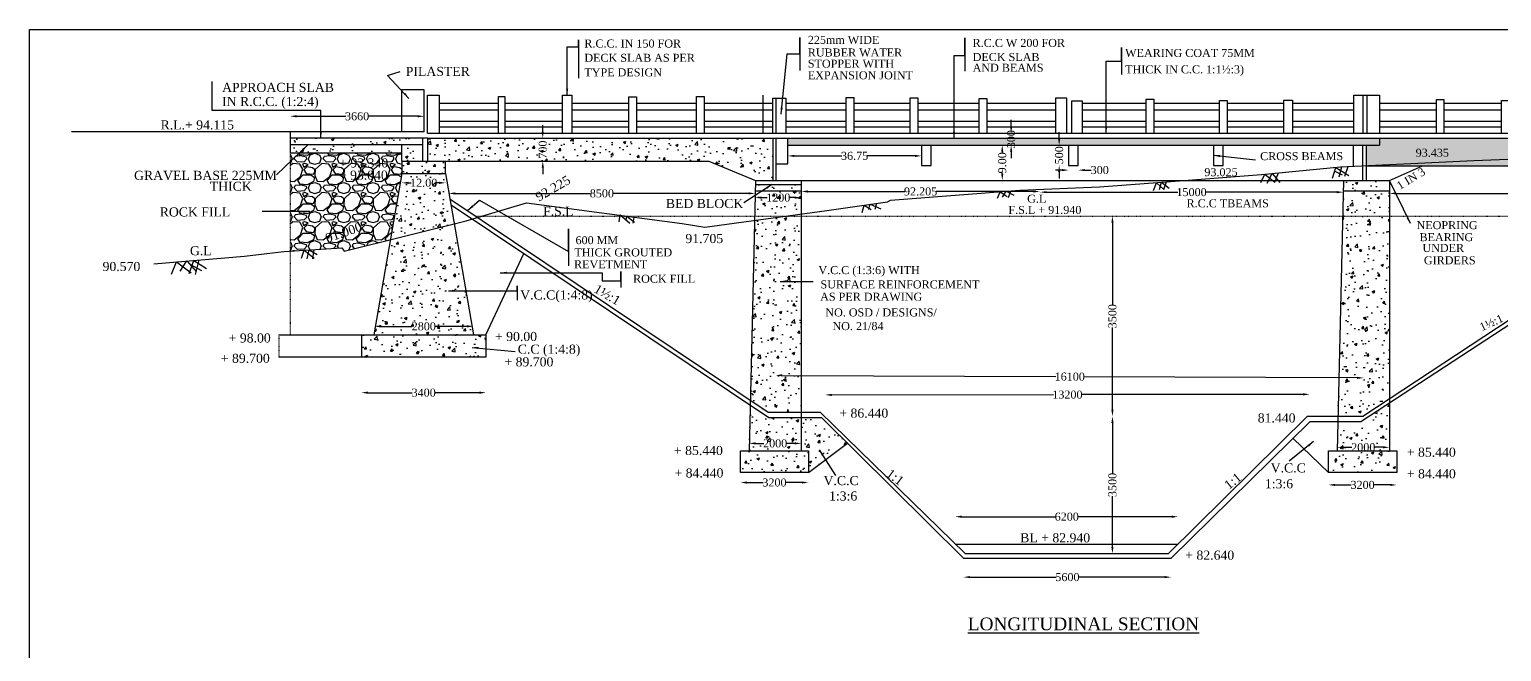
# Model space of a CAD drawing. Header units: millimetres. Extents: x -109570 to 149785, y -246061 to 46759.
# Drawn here: x 4960 to 45427, y 29664 to 46759 of the extents above; entities that cross this region are included whole.
import ezdxf

# ---------------------------------------------------------------- set-up
doc = ezdxf.new("R2010")
doc.units = ezdxf.units.MM
doc.header["$MEASUREMENT"] = 0
doc.header["$PDMODE"] = 33
doc.header["$PDSIZE"] = 500
doc.linetypes.add('ACAD_ISO03W100', pattern=[30, 12, -18])
for name, color, linetype in [('DIM', 5, 'Continuous'), ('DOT LINE', 3, 'ACAD_ISO03W100'), ('DWG. LINE', 1, 'Continuous'), ('HATCH', 2, 'Continuous'), ('TEXT', 7, 'Continuous'), ('TITLE', 7, 'Continuous')]:
    doc.layers.add(name, color=color, linetype=linetype)
doc.styles.get("Standard").update_dxf_attribs({"font": 'TIMES.TTF', "height": 220})
doc.dimstyles.get("Standard").update_dxf_attribs({"dimtxt": 220, "dimasz": 180, "dimexe": 0.18, "dimexo": 0.0625, "dimgap": 0.09, "dimtad": 0, "dimdec": 0, "dimzin": 0, "dimdsep": 46, "dimtxsty": 'Standard', "dimcen": 0.09, "dimse1": 1, "dimse2": 1, "dimclrd": 5, "dimclre": 5, "dimclrt": 4, "dimadec": 0, "dimazin": 0, "dimtfac": 1, "dimtdec": 0, "dimtofl": 0, "dimtmove": 0, "dimatfit": 3, "dimfxl": 1, "dimtolj": 1, "dimtzin": 0, "dimarcsym": 0})
pattern_1 = [(50, (0, 0), (717.26, -62.752), [75, -825]), (355, (0, 0), (-138.751, 752.192), [60, -660]), (100.4514, (59.8, -5.2), (578.5094, 689.4395), [63.74, -701.142]), (46.1842, (0, 200), (1067.241, -165.519), [112.5, -1237.5]), (96.6356, (88.9, 186.2), (934.663, 974.118), [95.61, -1051.713]), (351.1842, (0, 200), (934.662, 974.119), [90, -990]), (21, (100, 150), (596.907, -402.619), [75, -825]), (326, (100, 150), (243.315, 725.15), [60, -660]), (71.4514, (149.74, 116.45), (840.2226, 322.5305), [63.74, -701.142]), (37.5, (0, 0), (12.1599, 332.8939), [0, -652, 0, -670, 0, -662.5]), (7.5, (0, 0), (263.0695, 394.4117), [0, -382, 0, -637, 0, -252.5]), (327.5, (-223, 0), (533.8224, -22.5549), [0, -250, 0, -780, 0, -1035]), (317.5, (-323, 0), (583.1862, 100.105), [0, -325, 0, -518, 0, -735])]

# ---------------------------------------------------------------- blocks, each defined once
blk = doc.blocks.new('*D2')
at = {"layer": 'Defpoints', "color": 0}
for p in [(12124, 44304), (15810, 44373), (15810, 44373)]:
    blk.add_point(p, dxfattribs=at)
at = {"layer": 'DIM', "color": 5, "lineweight": -2}
for p, q in [((12304, 44373), (13654, 44373)), ((15630, 44373), (14279, 44373))]:
    blk.add_line(p, q, dxfattribs=at)
at = {"layer": 'DIM', "color": 5}
for points in [[(12304, 44403), (12304, 44343), (12124, 44373)], [(15630, 44403), (15630, 44343), (15810, 44373)]]:
    blk.add_solid(points, dxfattribs=at)
at = {"layer": 'DIM', "color": 4, "insert": (13967, 44373), "char_height": 220, "attachment_point": 5}
blk.add_mtext('\\A1;3660', dxfattribs=at)
blk = doc.blocks.new('*D3')
at = {"layer": 'Defpoints', "color": 0}
for p in [(14085, 37752), (17510, 37752), (17510, 36778)]:
    blk.add_point(p, dxfattribs=at)
at = {"layer": 'DIM', "color": 5, "lineweight": -2}
for p, q in [((14265, 36778), (15485, 36778)), ((17330, 36778), (16110, 36778))]:
    blk.add_line(p, q, dxfattribs=at)
at = {"layer": 'DIM', "color": 5}
for points in [[(14265, 36808), (14265, 36748), (14085, 36778)], [(17330, 36808), (17330, 36748), (17510, 36778)]]:
    blk.add_solid(points, dxfattribs=at)
at = {"layer": 'DIM', "color": 4, "insert": (15797, 36778), "char_height": 220, "attachment_point": 5}
blk.add_mtext('\\A1;3400', dxfattribs=at)
blk = doc.blocks.new('*D4')
at = {"layer": 'Defpoints', "color": 0}
for p in [(17171, 38601), (14430, 38363), (17171, 38363)]:
    blk.add_point(p, dxfattribs=at)
at = {"layer": 'DIM', "color": 5, "lineweight": -2}
for p, q in [((14610, 38601), (15485, 38601)), ((16991, 38601), (16116, 38601))]:
    blk.add_line(p, q, dxfattribs=at)
at = {"layer": 'DIM', "color": 5}
for points in [[(14610, 38631), (14610, 38571), (14430, 38601)], [(16991, 38631), (16991, 38571), (17171, 38601)]]:
    blk.add_solid(points, dxfattribs=at)
at = {"layer": 'DIM', "color": 4, "insert": (15800, 38601), "char_height": 220, "attachment_point": 5}
blk.add_mtext('\\A1;2800', dxfattribs=at)
blk = doc.blocks.new('*D5')
at = {"layer": 'Defpoints', "color": 0}
for p in [(15195, 42797), (16401, 42797), (16401, 42544)]:
    blk.add_point(p, dxfattribs=at)
at = {"layer": 'DIM', "color": 5, "lineweight": -2}
for p, q in [((15375, 42544), (15457, 42544)), ((16221, 42544), (16138, 42544))]:
    blk.add_line(p, q, dxfattribs=at)
at = {"layer": 'DIM', "color": 5}
for points in [[(15375, 42574), (15375, 42514), (15195, 42544)], [(16221, 42574), (16221, 42514), (16401, 42544)]]:
    blk.add_solid(points, dxfattribs=at)
at = {"layer": 'DIM', "color": 4, "insert": (15798, 42544), "char_height": 220, "attachment_point": 5}
blk.add_mtext('\\A1;12.00', dxfattribs=at)
blk = doc.blocks.new('*D6')
at = {"layer": 'Defpoints', "color": 0}
for p in [(24909, 42322), (26178, 42322), (26178, 42137)]:
    blk.add_point(p, dxfattribs=at)
at = {"layer": 'DIM', "color": 5, "lineweight": -2}
for p, q in [((25089, 42137), (25243, 42137)), ((25998, 42137), (25844, 42137))]:
    blk.add_line(p, q, dxfattribs=at)
at = {"layer": 'DIM', "color": 5}
for points in [[(25089, 42167), (25089, 42107), (24909, 42137)], [(25998, 42167), (25998, 42107), (26178, 42137)]]:
    blk.add_solid(points, dxfattribs=at)
at = {"layer": 'DIM', "color": 4, "insert": (25544, 42137), "char_height": 220, "attachment_point": 5}
blk.add_mtext('\\A1;1200', dxfattribs=at)
blk = doc.blocks.new('*D7')
at = {"layer": 'Defpoints', "color": 0}
for p in [(16484, 42320), (24909, 42322), (24909, 42253)]:
    blk.add_point(p, dxfattribs=at)
at = {"layer": 'DIM', "color": 5, "lineweight": -2}
for p, q in [((16664, 42253), (20387, 42253)), ((24729, 42253), (21005, 42253))]:
    blk.add_line(p, q, dxfattribs=at)
at = {"layer": 'DIM', "color": 5}
for points in [[(16664, 42283), (16664, 42223), (16484, 42253)], [(24729, 42283), (24729, 42223), (24909, 42253)]]:
    blk.add_solid(points, dxfattribs=at)
at = {"layer": 'DIM', "color": 4, "insert": (20696, 42253), "char_height": 220, "attachment_point": 5}
blk.add_mtext('\\A1;8500', dxfattribs=at)
blk = doc.blocks.new('*D8')
at = {"layer": 'Defpoints', "color": 0}
for p in [(19078, 43772), (19055, 43143), (19071, 43143)]:
    blk.add_point(p, dxfattribs=at)
at = {"layer": 'DIM', "color": 5, "lineweight": -2}
for p, q in [((19071, 43952), (19071, 44132)), ((19071, 42963), (19071, 42783))]:
    blk.add_line(p, q, dxfattribs=at)
at = {"layer": 'DIM', "color": 5}
for points in [[(19041, 43952), (19101, 43952), (19071, 43772)], [(19041, 42963), (19101, 42963), (19071, 43143)]]:
    blk.add_solid(points, dxfattribs=at)
at = {"layer": 'DIM', "color": 4, "insert": (19071, 43457), "char_height": 220, "attachment_point": 5, "rotation": 90}
blk.add_mtext('\\A1;700', dxfattribs=at)
blk = doc.blocks.new('*D9')
at = {"layer": 'Defpoints', "color": 0}
for p in [(26178, 35385), (24740, 35181), (26178, 35181)]:
    blk.add_point(p, dxfattribs=at)
at = {"layer": 'DIM', "color": 5, "lineweight": -2}
for p, q in [((24920, 35385), (25144, 35385)), ((25998, 35385), (25775, 35385))]:
    blk.add_line(p, q, dxfattribs=at)
at = {"layer": 'DIM', "color": 5}
for points in [[(24920, 35415), (24920, 35355), (24740, 35385)], [(25998, 35415), (25998, 35355), (26178, 35385)]]:
    blk.add_solid(points, dxfattribs=at)
at = {"layer": 'DIM', "color": 4, "insert": (25459, 35385), "char_height": 220, "attachment_point": 5}
blk.add_mtext('\\A1;2000', dxfattribs=at)
blk = doc.blocks.new('*D10')
at = {"layer": 'Defpoints', "color": 0}
for p in [(24502, 34586), (26378, 34586), (26378, 34309)]:
    blk.add_point(p, dxfattribs=at)
at = {"layer": 'DIM', "color": 5, "lineweight": -2}
for p, q in [((24682, 34309), (25128, 34309)), ((26198, 34309), (25753, 34309))]:
    blk.add_line(p, q, dxfattribs=at)
at = {"layer": 'DIM', "color": 5}
for points in [[(24682, 34339), (24682, 34279), (24502, 34309)], [(26198, 34339), (26198, 34279), (26378, 34309)]]:
    blk.add_solid(points, dxfattribs=at)
at = {"layer": 'DIM', "color": 4, "insert": (25440, 34309), "char_height": 220, "attachment_point": 5}
blk.add_mtext('\\A1;3200', dxfattribs=at)
blk = doc.blocks.new('*D11')
at = {"layer": 'Defpoints', "color": 0}
for p in [(30639, 32233), (36347, 32233), (36347, 31709)]:
    blk.add_point(p, dxfattribs=at)
at = {"layer": 'DIM', "color": 5, "lineweight": -2}
for p, q in [((30819, 31709), (33181, 31709)), ((36167, 31709), (33804, 31709))]:
    blk.add_line(p, q, dxfattribs=at)
at = {"layer": 'DIM', "color": 5}
for points in [[(30819, 31739), (30819, 31679), (30639, 31709)], [(36167, 31739), (36167, 31679), (36347, 31709)]]:
    blk.add_solid(points, dxfattribs=at)
at = {"layer": 'DIM', "color": 4, "insert": (33493, 31709), "char_height": 220, "attachment_point": 5}
blk.add_mtext('\\A1;5600', dxfattribs=at)
blk = doc.blocks.new('*D12')
at = {"layer": 'Defpoints', "color": 0}
for p in [(36541, 33370), (30409, 32619), (36541, 32619)]:
    blk.add_point(p, dxfattribs=at)
at = {"layer": 'DIM', "color": 5, "lineweight": -2}
for p, q in [((30589, 33370), (33163, 33370)), ((36361, 33370), (33787, 33370))]:
    blk.add_line(p, q, dxfattribs=at)
at = {"layer": 'DIM', "color": 5}
for points in [[(30589, 33400), (30589, 33340), (30409, 33370)], [(36361, 33400), (36361, 33340), (36541, 33370)]]:
    blk.add_solid(points, dxfattribs=at)
at = {"layer": 'DIM', "color": 4, "insert": (33475, 33370), "char_height": 220, "attachment_point": 5}
blk.add_mtext('\\A1;6200', dxfattribs=at)
blk = doc.blocks.new('*D13')
at = {"layer": 'Defpoints', "color": 0}
for p in [(34730, 36128), (34754, 36128), (34754, 32356)]:
    blk.add_point(p, dxfattribs=at)
at = {"layer": 'DIM', "color": 5, "lineweight": -2}
for p, q in [((34730, 35948), (34730, 34555)), ((34730, 32536), (34730, 33930))]:
    blk.add_line(p, q, dxfattribs=at)
at = {"layer": 'DIM', "color": 5}
for points in [[(34700, 35948), (34760, 35948), (34730, 36128)], [(34700, 32536), (34760, 32536), (34730, 32356)]]:
    blk.add_solid(points, dxfattribs=at)
at = {"layer": 'DIM', "color": 4, "insert": (34730, 34242), "char_height": 220, "attachment_point": 5, "rotation": 90}
blk.add_mtext('\\A1;3500', dxfattribs=at)
blk = doc.blocks.new('*D14')
at = {"layer": 'Defpoints', "color": 0}
for p in [(25804, 43335), (29482, 43301), (29482, 43284)]:
    blk.add_point(p, dxfattribs=at)
at = {"layer": 'DIM', "color": 5, "lineweight": -2}
for p, q in [((25984, 43284), (27294, 43284)), ((29302, 43284), (27991, 43284))]:
    blk.add_line(p, q, dxfattribs=at)
at = {"layer": 'DIM', "color": 5}
for points in [[(25984, 43314), (25984, 43254), (25804, 43284)], [(29302, 43314), (29302, 43254), (29482, 43284)]]:
    blk.add_solid(points, dxfattribs=at)
at = {"layer": 'DIM', "color": 4, "insert": (27643, 43284), "char_height": 220, "attachment_point": 5}
blk.add_mtext('\\A1;36.75', dxfattribs=at)
blk = doc.blocks.new('*D15')
at = {"layer": 'Defpoints', "color": 0}
for p in [(31914, 43912), (31930, 43578), (31946, 43578)]:
    blk.add_point(p, dxfattribs=at)
at = {"layer": 'DIM', "color": 5, "lineweight": -2}
for p, q in [((31946, 44092), (31946, 44272)), ((31946, 43398), (31946, 43218))]:
    blk.add_line(p, q, dxfattribs=at)
at = {"layer": 'DIM', "color": 5}
for points in [[(31916, 44092), (31976, 44092), (31946, 43912)], [(31916, 43398), (31976, 43398), (31946, 43578)]]:
    blk.add_solid(points, dxfattribs=at)
at = {"layer": 'DIM', "color": 4, "insert": (31946, 43745), "char_height": 220, "attachment_point": 5, "rotation": 90}
blk.add_mtext('\\A1;300', dxfattribs=at)
blk = doc.blocks.new('*D16')
at = {"layer": 'Defpoints', "color": 0}
for p in [(31702, 43578), (31702, 42612), (31702, 42612)]:
    blk.add_point(p, dxfattribs=at)
at = {"layer": 'DIM', "color": 5, "lineweight": -2}
for p, q in [((31702, 43398), (31702, 43367)), ((31702, 42792), (31702, 42823))]:
    blk.add_line(p, q, dxfattribs=at)
at = {"layer": 'DIM', "color": 5}
for points in [[(31672, 43398), (31732, 43398), (31702, 43578)], [(31672, 42792), (31732, 42792), (31702, 42612)]]:
    blk.add_solid(points, dxfattribs=at)
at = {"layer": 'DIM', "color": 4, "insert": (31702, 43095), "char_height": 220, "attachment_point": 5, "rotation": 90}
blk.add_mtext('\\A1;9.00', dxfattribs=at)
blk = doc.blocks.new('*D17')
at = {"layer": 'Defpoints', "color": 0}
for p in [(33525, 43578), (33266, 43024), (33525, 43024)]:
    blk.add_point(p, dxfattribs=at)
at = {"layer": 'DIM', "color": 5, "lineweight": -2}
for p, q in [((33266, 43758), (33266, 43938)), ((33266, 42844), (33266, 42664))]:
    blk.add_line(p, q, dxfattribs=at)
at = {"layer": 'DIM', "color": 5}
for points in [[(33236, 43758), (33296, 43758), (33266, 43578)], [(33236, 42844), (33296, 42844), (33266, 43024)]]:
    blk.add_solid(points, dxfattribs=at)
at = {"layer": 'DIM', "color": 4, "insert": (33266, 43301), "char_height": 220, "attachment_point": 5, "rotation": 90}
blk.add_mtext('\\A1;500', dxfattribs=at)
blk = doc.blocks.new('*D18')
at = {"layer": 'Defpoints', "color": 0}
for p in [(33525, 43024), (33790, 43024), (33790, 42894)]:
    blk.add_point(p, dxfattribs=at)
at = {"layer": 'DIM', "color": 5, "lineweight": -2}
for p, q in [((33345, 42894), (33165, 42894)), ((33970, 42894), (34150, 42894))]:
    blk.add_line(p, q, dxfattribs=at)
at = {"layer": 'DIM', "color": 5}
for points in [[(33345, 42924), (33345, 42864), (33525, 42894)], [(33970, 42924), (33970, 42864), (33790, 42894)]]:
    blk.add_solid(points, dxfattribs=at)
at = {"layer": 'DIM', "color": 4, "insert": (34381, 42894), "char_height": 220, "attachment_point": 5}
blk.add_mtext('\\A1;300', dxfattribs=at)
blk = doc.blocks.new('*D19')
at = {"layer": 'Defpoints', "color": 0}
for p in [(26178, 42322), (32736, 42322), (32736, 42306)]:
    blk.add_point(p, dxfattribs=at)
at = {"layer": 'DIM', "color": 5, "lineweight": -2}
for p, q in [((26358, 42306), (29028, 42306)), ((32556, 42306), (29887, 42306))]:
    blk.add_line(p, q, dxfattribs=at)
at = {"layer": 'DIM', "color": 5}
for points in [[(26358, 42336), (26358, 42276), (26178, 42306)], [(32556, 42336), (32556, 42276), (32736, 42306)]]:
    blk.add_solid(points, dxfattribs=at)
at = {"layer": 'DIM', "color": 4, "insert": (29457, 42306), "char_height": 220, "attachment_point": 5}
blk.add_mtext('\\A1;92.205', dxfattribs=at)
blk = doc.blocks.new('*D20')
at = {"layer": 'Defpoints', "color": 0}
for p in [(32736, 42306), (41075, 42322), (41075, 42288)]:
    blk.add_point(p, dxfattribs=at)
at = {"layer": 'DIM', "color": 5, "lineweight": -2}
for p, q in [((32916, 42288), (36525, 42288)), ((40895, 42288), (37287, 42288))]:
    blk.add_line(p, q, dxfattribs=at)
at = {"layer": 'DIM', "color": 5}
for points in [[(32916, 42318), (32916, 42258), (32736, 42288)], [(40895, 42318), (40895, 42258), (41075, 42288)]]:
    blk.add_solid(points, dxfattribs=at)
at = {"layer": 'DIM', "color": 4, "insert": (36906, 42288), "char_height": 220, "attachment_point": 5}
blk.add_mtext('\\A1;15000', dxfattribs=at)
blk = doc.blocks.new('*D21')
at = {"layer": 'Defpoints', "color": 0}
for p in [(42345, 42254), (50619, 42337), (50619, 42254)]:
    blk.add_point(p, dxfattribs=at)
at = {"layer": 'DIM', "color": 5, "lineweight": -2}
for p, q in [((42525, 42254), (46173, 42254)), ((50439, 42254), (46792, 42254))]:
    blk.add_line(p, q, dxfattribs=at)
at = {"layer": 'DIM', "color": 5}
for points in [[(42525, 42284), (42525, 42224), (42345, 42254)], [(50439, 42284), (50439, 42224), (50619, 42254)]]:
    blk.add_solid(points, dxfattribs=at)
at = {"layer": 'DIM', "color": 4, "insert": (46482, 42254), "char_height": 220, "attachment_point": 5}
blk.add_mtext('\\A1;8500', dxfattribs=at)
blk = doc.blocks.new('*D22')
at = {"layer": 'Defpoints', "color": 0}
for p in [(26835, 36716), (40151, 36733), (40151, 36732)]:
    blk.add_point(p, dxfattribs=at)
at = {"layer": 'DIM', "color": 5, "lineweight": -2}
for p, q in [((27015, 36717), (33112, 36724)), ((39971, 36732), (33874, 36725))]:
    blk.add_line(p, q, dxfattribs=at)
at = {"layer": 'DIM', "color": 5}
for points in [[(27015, 36747), (27015, 36687), (26835, 36716)], [(39971, 36762), (39971, 36702), (40151, 36733)]]:
    blk.add_solid(points, dxfattribs=at)
at = {"layer": 'DIM', "color": 4, "insert": (33493, 36724), "char_height": 220, "attachment_point": 5, "rotation": 0.0698}
blk.add_mtext('\\A1;13200', dxfattribs=at)
blk = doc.blocks.new('*D23')
at = {"layer": 'Defpoints', "color": 0}
for p in [(25473, 37274), (41641, 37203), (41641, 37184)]:
    blk.add_point(p, dxfattribs=at)
at = {"layer": 'DIM', "color": 5, "lineweight": -2}
for p, q in [((25653, 37254), (33176, 37221)), ((41461, 37185), (33938, 37218))]:
    blk.add_line(p, q, dxfattribs=at)
at = {"layer": 'DIM', "color": 5}
for points in [[(25653, 37284), (25653, 37224), (25473, 37254)], [(41461, 37215), (41461, 37155), (41641, 37184)]]:
    blk.add_solid(points, dxfattribs=at)
at = {"layer": 'DIM', "color": 4, "insert": (33557, 37219), "char_height": 220, "attachment_point": 5, "rotation": 359.7511}
blk.add_mtext('\\A1;16100', dxfattribs=at)
blk = doc.blocks.new('*D24')
at = {"layer": 'Defpoints', "color": 0}
for p in [(34744, 41633), (34730, 36128), (34730, 36128)]:
    blk.add_point(p, dxfattribs=at)
at = {"layer": 'DIM', "color": 5, "lineweight": -2}
for p, q in [((34730, 41453), (34730, 39193)), ((34730, 36308), (34730, 38568))]:
    blk.add_line(p, q, dxfattribs=at)
at = {"layer": 'DIM', "color": 5}
for points in [[(34700, 41453), (34760, 41453), (34730, 41633)], [(34700, 36308), (34760, 36308), (34730, 36128)]]:
    blk.add_solid(points, dxfattribs=at)
at = {"layer": 'DIM', "color": 4, "insert": (34730, 38880), "char_height": 220, "attachment_point": 5, "rotation": 90}
blk.add_mtext('\\A1;3500', dxfattribs=at)
blk = doc.blocks.new('*D25')
at = {"layer": 'Defpoints', "color": 0}
for p in [(42345, 35277), (40907, 35181), (42345, 35181)]:
    blk.add_point(p, dxfattribs=at)
at = {"layer": 'DIM', "color": 5, "lineweight": -2}
for p, q in [((41087, 35277), (41310, 35277)), ((42165, 35277), (41942, 35277))]:
    blk.add_line(p, q, dxfattribs=at)
at = {"layer": 'DIM', "color": 5}
for points in [[(41087, 35307), (41087, 35247), (40907, 35277)], [(42165, 35307), (42165, 35247), (42345, 35277)]]:
    blk.add_solid(points, dxfattribs=at)
at = {"layer": 'DIM', "color": 4, "insert": (41626, 35277), "char_height": 220, "attachment_point": 5}
blk.add_mtext('\\A1;2000', dxfattribs=at)
blk = doc.blocks.new('*D26')
at = {"layer": 'Defpoints', "color": 0}
for p in [(40669, 34586), (42545, 34586), (42545, 34243)]:
    blk.add_point(p, dxfattribs=at)
at = {"layer": 'DIM', "color": 5, "lineweight": -2}
for p, q in [((40849, 34243), (41294, 34243)), ((42365, 34243), (41920, 34243))]:
    blk.add_line(p, q, dxfattribs=at)
at = {"layer": 'DIM', "color": 5}
for points in [[(40849, 34273), (40849, 34213), (40669, 34243)], [(42365, 34273), (42365, 34213), (42545, 34243)]]:
    blk.add_solid(points, dxfattribs=at)
at = {"layer": 'DIM', "color": 4, "insert": (41607, 34243), "char_height": 220, "attachment_point": 5}
blk.add_mtext('\\A1;3200', dxfattribs=at)

msp = doc.modelspace()

# ---------------------------------------------------------------- hatches: boundary and pattern name
at = {"layer": 'HATCH'}
h = msp.add_hatch(dxfattribs=at)
h.set_pattern_fill('AR-CONC', color=256, scale=100, style=0)
h.paths.add_polyline_path([(17509.6, 38363.3), (14084.6, 38363.3), (14084.6, 37752.3), (17509.6, 37752.3)])
h.paths.add_polyline_path([(16639.4, 41422), (14881.8, 40982.5), (14430.1, 38363.3), (17170.7, 38363.3)])
h.paths.add_polyline_path([(16400.6, 42796.8), (15194.7, 42796.8), (14881.8, 40982.5), (16639.4, 41422)])
h.paths.add_polyline_path([(16400.6, 43142.9), (15194.7, 43142.9), (15194.7, 42796.8), (16400.6, 42796.8)])
h.paths.add_polyline_path([(15762.3, 43585.5), (15194.7, 43585.5), (15194.7, 43142.9), (15762.3, 43142.9)])
h.paths.add_polyline_path([(15194.7, 43585.5), (12123.9, 43585.5), (12123.9, 43363.8), (15194.7, 43363.8)])
h.paths.add_polyline_path([(15762.3, 43771.9), (12123.9, 43771.9), (12123.9, 43585.5), (15762.3, 43585.5)])
h.paths.add_polyline_path([(15429.9, 38768), (16171, 38768), (16171, 38434.2), (15429.9, 38434.2)], flags=24)
h.paths.add_polyline_path([(15402, 42710.9), (16193.3, 42710.9), (16193.3, 42376.5), (15402, 42376.5)], flags=24)
h = msp.add_hatch(dxfattribs=at)
h.set_pattern_fill('AR-CONC', color=256, scale=100, style=0)
h.set_pattern_definition(pattern_1)
h.paths.add_polyline_path([(25399.3, 43771.9), (15900.2, 43771.9), (15900.2, 43142.9), (23633.1, 43142.9), (24915.5, 42611.9), (25399.3, 42611.9)])
h.paths.add_polyline_path([(26178.4, 42502.1), (24912.9, 42502.1), (24908.7, 42322.4), (26178.4, 42322.4)])
h.paths.add_polyline_path([(26178.4, 42322.4), (24908.7, 42322.4), (24892.4, 41632.6), (25746.1, 41632.6), (26178.4, 41692)])
h.paths.add_polyline_path([(26178.4, 41632.6), (25746.1, 41632.6), (25198.8, 41557.5), (24889.6, 41514.9), (24772.9, 36570.8), (25265.3, 36240.5), (26178.4, 36240.5)])
h.paths.add_polyline_path([(26178.4, 36098.9), (25286.3, 36098.9), (24769.9, 36444.1), (24740.1, 35180.7), (26178.4, 35180.7)])
h.paths.add_polyline_path([(26378.2, 35180.7), (24502.4, 35180.7), (24502.4, 34586.5), (26378.2, 34586.5)])
h.paths.add_polyline_path([(27444.5, 35392.6), (26730.6, 36098.9), (26178.4, 36098.9), (26178.4, 35180.7), (26378.2, 35180.7), (26378.2, 34586.5)])
h.paths.add_polyline_path([(25088.7, 35552), (25829.8, 35552), (25829.8, 35218.2), (25088.7, 35218.2)], flags=24)
h = msp.add_hatch(dxfattribs=at)
h.set_pattern_fill('AR-CONC', color=256, scale=100, style=0)
h.set_pattern_definition(pattern_1)
h.paths.add_polyline_path([(42070.7, 43771.9), (25803.5, 43771.9), (25803.5, 43578.1), (42070.7, 43578.1)])
h.paths.add_polyline_path([(51963.7, 43771.9), (42070.7, 43771.9), (42070.7, 43578.1), (41717.3, 43578.1), (41717.3, 43015.7), (44669.1, 43156.5), (47715.6, 43280.8), (48869.2, 43331.6)])
h.paths.add_polyline_path([(51272.6, 43673.6), (50127.9, 43510.7), (50069.5, 43324.4), (49919.8, 43416.4), (49855, 43260.2), (49645.1, 43442), (48869.2, 43331.6), (47715.6, 43280.8), (44669.1, 43156.5), (41717.3, 43015.7), (51272.6, 43015.7)], flags=17)
h.paths.add_polyline_path([(51825.5, 42705.4), (51528.8, 42705.4), (50550.2, 41854.6), (50532.8, 41843.3), (50358.4, 40846.8), (52225.9, 40846.8)])
h.paths.add_polyline_path([(51892.6, 43532.8), (51272.6, 43532.8), (51272.6, 43015.7), (50683.7, 43015.7), (50683.7, 42705.4), (51528.8, 42705.4), (51848, 42982.9)])
h.paths.add_polyline_path([(51848, 42982.9), (51528.8, 42705.4), (51825.5, 42705.4)], flags=17)
h.paths.add_polyline_path([(52225.9, 40846.8), (50358.4, 40846.8), (50290.6, 40459.3), (52309.4, 40459.3)])
h.paths.add_polyline_path([(50937.2, 41164.8), (51647.2, 41164.8), (51647.2, 40831), (50937.2, 40831)], flags=9)
h = msp.add_hatch(dxfattribs=at)
h.set_pattern_fill('GRAVEL', color=256, scale=800, style=0)
h.set_pattern_definition([(228.0128, (576, 800), (-6399.998586, -7200.00107), [107.629, -10655.27]), (184.9697, (504, 720), (9600.00084, 799.993046), [184.694, -18284.74]), (132.5104, (320, 704), (7999.992575, -8800.00694), [130.23, -12892.826]), (267.2737, (8, 504), (799.996814, 16000.000236), [168.19, -16650.846]), (292.8337, (0, 336), (-4000.007924, 9599.99713), [164.924, -16327.498]), (357.2737, (64, 184), (-16000.000236, 799.996814), [168.19, -16650.846]), (37.6942, (232, 176), (-10400.005876, -7999.992324), [222.423, -22019.879]), (72.2553, (408, 312), (5600.00861, 17599.996985), [209.99, -20789.057]), (121.4296, (472, 512), (-6400.006587, 10399.99603), [168.76, -16707.258]), (175.2364, (384, 656), (8800.00076, -799.99323), [192.666, -9440.61]), (222.3974, (192, 672), (-9600.005881, -8799.993666), [249.158, -24666.7]), (138.8141, (800, 496), (-5600.00236, 4799.99785), [85.041, -8419.075]), (171.4692, (736, 552), (10399.998628, -1600.006328), [161.79, -16017.209]), (225, (576, 576), (-9e-14, -800), [113.137, -1018.234]), (203.1986, (520, 672), (3999.99978, 1600.00106), [60.926, -6031.692]), (291.8014, (464, 648), (-799.99993, 2400.0002), [86.162, -4221.97]), (30.9638, (496, 568), (2399.9984, 1600.002), [139.943, -4524.818]), (161.5651, (616, 640), (1600.0003, -799.9987), [101.193, -2428.63]), (16.3895, (0, 648), (8000.00176, 2399.99417), [141.76, -14034.276]), (70.3462, (136, 688), (-3199.9962, -8800.00171), [118.929, -11773.926]), (293.1986, (616, 800), (-1600.00106, 3999.99978), [121.852, -5970.766]), (343.6105, (664, 688), (-8000.00176, 2399.99417), [141.76, -14034.276]), (339.444, (0, 152), (-4000.00148, 1599.9968), [136.704, -6698.499]), (294.7751, (128, 104), (-3999.99375, 8800.00274), [114.542, -11339.714]), (66.8014, (624, 0), (1600.00106, 3999.99978), [121.852, -5970.766]), (17.354, (672, 112), (-10400.001615, -3199.9956), [134.105, -13276.339]), (69.444, (232, 0), (-1599.9968, -4000.00148), [68.352, -6766.851]), (101.3099, (576, 0), (-799.9981, 3200.0006), [40.792, -4038.423]), (165.9638, (568, 40), (2400.0004, -799.99845), [164.924, -3133.56]), (186.009, (408, 80), (7999.9998, 799.999454), [152.84, -15131.138]), (303.6901, (496, 496), (-800.0011, 1599.9996), [115.378, -2769.063]), (353.1572, (560, 400), (13599.999492, -1600.006398), [201.435, -19942.05]), (60.9454, (760, 376), (-3200.00002, -5600.00031), [82.365, -8154.139]), (90, (800, 448), (-800, 800), [48, -752]), (120.2564, (392, 104), (3199.99591, -5600.001965), [111.139, -11002.816]), (48.0128, (336, 200), (6399.998586, 7200.00107), [215.258, -10547.642]), (0, (480, 360), (800, 800), [208, -592]), (325.3048, (688, 360), (-7999.99541, 5600.00689), [126.491, -12522.619]), (254.0546, (792, 288), (-799.9999, -3200.0001), [116.482, -5707.606]), (207.646, (760, 176), (-15199.996646, -8000.00617), [189.652, -18775.579]), (175.4261, (592, 88), (-10400.000447, 799.99584), [200.639, -19863.259])])
h.paths.add_polyline_path([(15194.7, 42796.8), (15194.7, 43142.9), (15194.7, 43363.8), (12123.9, 43363.8), (12123.9, 40664.5), (13544.6, 40761.8), (13615.1, 40665.8), (14881.8, 40982.5)])
h.paths.add_polyline_path([(13412.4, 42897.8), (14855.2, 42897.8), (14855.2, 43279.6), (13412.4, 43279.6)], flags=24)
h.paths.add_polyline_path([(13402.2, 42561.7), (14845.1, 42561.7), (14845.1, 42943.5), (13402.2, 42943.5)], flags=24)
h.paths.add_polyline_path([(13112.2, 40810.2), (14191.9, 41183.5), (14067.1, 41544.3), (12987.5, 41171)], flags=24)
h = msp.add_hatch(dxfattribs=at)
h.set_pattern_fill('AR-CONC', color=256, scale=100, style=0)
h.set_pattern_definition(pattern_1)
h.paths.add_polyline_path([(42345.2, 42611.9), (41082.2, 42611.9), (41075.4, 42322.4), (42345.2, 42322.4)])
h.paths.add_polyline_path([(42345.2, 42322.4), (41075.4, 42322.4), (41059.1, 41632.6), (42345.2, 41632.6)])
h.paths.add_polyline_path([(42345.2, 41632.6), (41059.1, 41632.6), (40929.2, 36128.4), (41609.7, 36128.4), (42345.2, 36612.1)])
h.paths.add_polyline_path([(42345.2, 36494.9), (41563, 35984), (40925.8, 35984), (40906.8, 35180.7), (42345.2, 35180.7)])
h.paths.add_polyline_path([(42544.9, 35180.7), (40669.1, 35180.7), (40669.1, 34586.5), (42544.9, 34586.5)])
h.paths.add_polyline_path([(41255.4, 35444), (41996.5, 35444), (41996.5, 35110.2), (41255.4, 35110.2)], flags=9)

# ---------------------------------------------------------------- linework, layer by layer
at = {"layer": 'DIM'}
for points in [[(26138, 46089.2), (26138, 46539.6), (26138, 45631.8)], [(20052.7, 46282.6), (20052.7, 46470.8), (20052.7, 45421.4)], [(30670, 46045.4), (30670, 46525.9), (30670, 45611.5)], [(34980.5, 45890.4), (34980.5, 46267.8), (34980.5, 45524.2)], [(9978.7, 44528.8), (9978.7, 45328.4)], [(19779.4, 40655.6), (19779.4, 41284.1), (19779.4, 40263.7)], [(20706.5, 39850.6), (21212.3, 39850.6), (21212.3, 40108.7), (21212.3, 39667.5)], [(18363.1, 39578.4), (18363.1, 39710.6), (18363.1, 39319.1)]]:
    msp.add_lwpolyline(points, dxfattribs=at)
at = {"layer": 'DOT LINE'}
for points in [[(12123.9, 43363.8), (12123.9, 38363.3)], [(17225.6, 41632.6), (49978.3, 41632.6)], [(11815.4, 38363.3), (11815.4, 37752.3)]]:
    msp.add_lwpolyline(points, dxfattribs=at)
at = {"layer": 'DWG. LINE'}
for p, q in [((19615.8, 44949.4), (19865.4, 44949.4)), ((19615.8, 43911.5), (19615.8, 44949.4)), ((19865.4, 44949.4), (19865.4, 43911.5)), ((25124.8, 43911.5), (25124.8, 44949.4)), ((41367.3, 44949.4), (41729, 44949.4)), ((41367.3, 43911.5), (41367.3, 44949.4)), ((41610.3, 44949.4), (41610.3, 43911.5)), ((41729, 44949.4), (42070.7, 44949.4)), ((41729, 43911.5), (41729, 44949.4)), ((42070.7, 44949.4), (42070.7, 43911.5)), ((17850.1, 44916.9), (18026.6, 44916.9)), ((17850.1, 43911.5), (17850.1, 44916.9)), ((18026.6, 44916.9), (18026.6, 43911.5)), ((21436.3, 44909.7), (21643.4, 44909.7)), ((21436.3, 43911.5), (21436.3, 44909.7)), ((21643.4, 44909.7), (21643.4, 43911.5)), ((23296.8, 44913.3), (23503.8, 44913.3)), ((23296.8, 43911.5), (23296.8, 44913.3)), ((23503.8, 44913.3), (23503.8, 43911.5)), ((25384.7, 44870.1), (25478.9, 44870.1)), ((25384.7, 44870.1), (25384.7, 43911.5)), ((25478.9, 44870.1), (25478.9, 43911.5)), ((25752.5, 44870.1), (25752.5, 43911.5)), ((27410.3, 44889.2), (27617.3, 44889.2)), ((27410.3, 43911.5), (27410.3, 44889.2)), ((27617.3, 44889.2), (27617.3, 43911.5)), ((29172.5, 44880.6), (29379.5, 44880.6)), ((29172.5, 43911.5), (29172.5, 44880.6)), ((29379.5, 44880.6), (29379.5, 43911.5)), ((31070.4, 44860.5), (31277.4, 44860.5)), ((31070.4, 43911.5), (31070.4, 44860.5)), ((31277.4, 44860.5), (31277.4, 43911.5)), ((33177.4, 44880.6), (33468.8, 44880.6)), ((33177.4, 43911.5), (33177.4, 44880.6)), ((33468.8, 44880.6), (33468.8, 43911.5)), ((33610, 44797.5), (33901.4, 44797.5)), ((33610, 43911.5), (33610, 44797.5)), ((33901.4, 44797.5), (33901.4, 43911.5)), ((35661.7, 44841.2), (35868.7, 44841.2)), ((35661.7, 43911.5), (35661.7, 44841.2)), ((35868.7, 44841.2), (35868.7, 43911.5)), ((37677, 44806.1), (37884.1, 44806.1)), ((37677, 43911.5), (37677, 44806.1)), ((37884.1, 44806.1), (37884.1, 43911.5)), ((39441.4, 44815.6), (39684.3, 44815.6)), ((39441.4, 43911.5), (39441.4, 44815.6)), ((39684.3, 44815.6), (39684.3, 43911.5)), ((43639.7, 44833.6), (43836.6, 44833.6)), ((43639.7, 43911.5), (43639.7, 44833.6)), ((43836.6, 44833.6), (43836.6, 43911.5)), ((45425.3, 44811.2), (45622.1, 44811.2)), ((45425.3, 43911.5), (45425.3, 44811.2)), ((41347.5, 43578.1), (41347.5, 42998.1)), ((41612.5, 42611.9), (41612.5, 43578.1)), ((41717.3, 42611.9), (41717.3, 43578.1))]:
    msp.add_line(p, q, dxfattribs=at)
for points in [[(15809.8, 43942.8), (15809.8, 45098.2), (15188.4, 45098.2), (15188.4, 43942.8)], [(15900.2, 43911.5), (15900.2, 44949.4), (16221.2, 44949.4), (16221.2, 43911.5)], [(16221.2, 44737), (17850.1, 44737)], [(16221.2, 44550.2), (17850.1, 44550.2)], [(18026.6, 44737), (19615.8, 44737)], [(18026.6, 44550.2), (19615.8, 44550.2)], [(19865.4, 44737), (21436.3, 44737)], [(19865.4, 44550.2), (21436.3, 44550.2)], [(21643.4, 44737), (23296.8, 44737)], [(21643.4, 44550.2), (23296.8, 44550.2)], [(23503.8, 44737), (25384.7, 44737)], [(23503.8, 44550.2), (25384.7, 44550.2)], [(25384.7, 44870.1), (25752.5, 44870.1)], [(25752.5, 44737), (27410.3, 44737)], [(25752.5, 44550.2), (27410.3, 44550.2)], [(27617.3, 44737), (29172.5, 44737)], [(27617.3, 44550.2), (29172.5, 44550.2)], [(29379.5, 44737), (31070.4, 44737)], [(29379.5, 44550.2), (31070.4, 44550.2)], [(31277.4, 44737), (33177.4, 44737)], [(31277.4, 44550.2), (33177.4, 44550.2)], [(33901.4, 44737), (35661.7, 44737)], [(33901.4, 44550.2), (35661.7, 44550.2)], [(35868.7, 44737), (37677, 44737)], [(35868.7, 44550.2), (37677, 44550.2)], [(37884.1, 44737), (39441.4, 44737)], [(37884.1, 44550.2), (39441.4, 44550.2)], [(39684.3, 44737), (41367.3, 44737)], [(39684.3, 44550.2), (41367.3, 44550.2)], [(42070.7, 44737), (43639.7, 44737)], [(42070.7, 44550.2), (43639.7, 44550.2)], [(43836.6, 44737), (45425.3, 44737)], [(43836.6, 44550.2), (45425.3, 44550.2)], [(16221.2, 44239.3), (17850.1, 44239.3)], [(18026.6, 44239.3), (19615.8, 44239.3)], [(19865.4, 44239.3), (21436.3, 44239.3)], [(21643.4, 44239.3), (23296.8, 44239.3)], [(23503.8, 44239.3), (25384.7, 44239.3)], [(25752.5, 44239.3), (27410.3, 44239.3)], [(27617.3, 44239.3), (29172.5, 44239.3)], [(29379.5, 44239.3), (31070.4, 44239.3)], [(31277.4, 44239.3), (33177.4, 44239.3)], [(33901.4, 44239.3), (35661.7, 44239.3)], [(35868.7, 44239.3), (37677, 44239.3)], [(37884.1, 44239.3), (39441.4, 44239.3)], [(39684.3, 44239.3), (41367.3, 44239.3)], [(42070.7, 44239.3), (43639.7, 44239.3)], [(43836.6, 44239.3), (45425.3, 44239.3)], [(15809.8, 43942.8), (6120.8, 43942.8)], [(8381.3, 40322.1), (10871.2, 40531.4), (11956.6, 40653), (13544.6, 40761.8), (13615.1, 40665.8), (16968.1, 41504.2), (18623.2, 41992.5), (22907.2, 41423.2), (23527.5, 41327.2), (25198.8, 41557.5), (26876.6, 41787.8), (28544.6, 42026.2), (28632.8, 42070.7), (32185.4, 42340.3), (34379.1, 42438.7), (36216.9, 42568.6), (38827.7, 42772), (40996.6, 42981.3), (44669.1, 43156.5), (47715.6, 43280.8), (48869.2, 43331.6), (51963.7, 43771.9)], [(12123.9, 43942.8), (12123.9, 43363.8)], [(15900.2, 43771.9), (12123.9, 43771.9)], [(15762.3, 43771.9), (15762.3, 43142.9)], [(15900.2, 43911.5), (51963.7, 43911.5)], [(15900.2, 43771.9), (15900.2, 43142.9)], [(15900.2, 43771.9), (61361.7, 43771.9)], [(16221.2, 44079.2), (17850.1, 44079.2)], [(18026.6, 44079.2), (19615.8, 44079.2)], [(19865.4, 44079.2), (21436.3, 44079.2)], [(21643.4, 44079.2), (23296.8, 44079.2)], [(23503.8, 44079.2), (25384.7, 44079.2)], [(25399.3, 43771.9), (25399.3, 42611.9)], [(25479.6, 43771.9), (25479.6, 42611.9)], [(25479.6, 43071), (25803.5, 43071), (25803.5, 43771.9)], [(25752.5, 44079.2), (27410.3, 44079.2)], [(27617.3, 44079.2), (29172.5, 44079.2)], [(29379.5, 44079.2), (31070.4, 44079.2)], [(31277.4, 44079.2), (33177.4, 44079.2)], [(33901.4, 44079.2), (35661.7, 44079.2)], [(35868.7, 44079.2), (37677, 44079.2)], [(37884.1, 44079.2), (39441.4, 44079.2)], [(39684.3, 44079.2), (41367.3, 44079.2)], [(42070.7, 44079.2), (43639.7, 44079.2)], [(42070.7, 43771.9), (42070.7, 43578.1)], [(43836.6, 44079.2), (45425.3, 44079.2)], [(15762.3, 43585.5), (12123.9, 43585.5)], [(15194.7, 43363.8), (12123.9, 43363.8)], [(15194.7, 43142.9), (15194.7, 43584.8)], [(25803.5, 43578.1), (42070.7, 43578.1)], [(29481.8, 43578.1), (29481.8, 43023.6), (29746.8, 43023.6), (29746.8, 43578.1)], [(33525, 43578.1), (33525, 43023.6), (33790, 43023.6), (33790, 43578.1)], [(37510.3, 43578.1), (37510.3, 43023.6), (37775.3, 43023.6), (37775.3, 43578.1)], [(15194.7, 43142.9), (23633.1, 43142.9)], [(15194.7, 43142.9), (15194.7, 42796.8), (16400.6, 42796.8), (16400.6, 43142.9)], [(23633.1, 43142.9), (24915.5, 42611.9), (42345.2, 42611.9)], [(41717.3, 43015.7), (51272.6, 43015.7)], [(15194.7, 42796.8), (14430.1, 38363.3)], [(16400.6, 42796.8), (17170.7, 38363.3)], [(24915.5, 42611.9), (24740.1, 35180.7)], [(24912.9, 42502.1), (26178.4, 42502.1)], [(26178.4, 42611.9), (26178.4, 35180.7)], [(41082.2, 42611.9), (40906.8, 35180.7)], [(42345.2, 42611.9), (42345.2, 35180.7)], [(16520.7, 42105.4), (25265.3, 36240.5), (26697.4, 36240.5), (30678.9, 32356), (36274.8, 32356), (40089.3, 36128.4), (41609.7, 36128.4), (50467.7, 41954.5)], [(24908.7, 42322.4), (26178.4, 42322.4)], [(41075.4, 42322.4), (42345.2, 42322.4)], [(16549.6, 41939.2), (25286.3, 36098.9), (26730.6, 36098.9), (30638.7, 32232.8), (36346.9, 32232.8), (40168.6, 35984), (41563, 35984), (50550.2, 41854.6)], [(17509.6, 38363.3), (18552.8, 40600.1)], [(11815.4, 38363.3), (17509.6, 38363.3), (17509.6, 37752.3), (11815.4, 37752.3)], [(14084.6, 38363.3), (14084.6, 37752.3)], [(26378.2, 34586.5), (27444.5, 35392.6)], [(40669.1, 34586.5), (39698.5, 35522.5)], [(30409, 32619.4), (36541.1, 32619.4)]]:
    msp.add_lwpolyline(points, dxfattribs=at)
for points in [[(24502.4, 35180.7), (26378.2, 35180.7), (26378.2, 34586.5), (24502.4, 34586.5)], [(40669.1, 35180.7), (42544.9, 35180.7), (42544.9, 34586.5), (40669.1, 34586.5)]]:
    msp.add_lwpolyline(points, close=True, dxfattribs=at)
at = {"layer": 'HATCH'}
for points in [[(40776.7, 42671.1), (40873.4, 42969.4), (41231.8, 42744.3)], [(40965.9, 42705.2), (41037.6, 42983.3)], [(41122.7, 42727.3), (41211.8, 42991.6)], [(35859.5, 42334.7), (35937.8, 42548.9), (36139.9, 42361.8)], [(36024.3, 42361.8), (36083.1, 42559.1), (36290, 42401.1)], [(36139.9, 42361.8), (36216.9, 42568.6)], [(38811.6, 42555.9), (38923.1, 42781.2), (39190.5, 42558.4)], [(38981.4, 42538.7), (39122.7, 42800.5), (39328.3, 42555.9)], [(39190.5, 42558.4), (39291.8, 42816.8)], [(41052.9, 42756.3), (40838.3, 42861.1)], [(31566.7, 42124.4), (31639.8, 42298.9), (31839.5, 42170.2)], [(31704.3, 42150.9), (31811, 42311.9), (32020.6, 42208.8)], [(31873.3, 42141.3), (31933.9, 42321.2)], [(27854.8, 41727.8), (27903.5, 41934.5), (28098.3, 41808.9)], [(28031.5, 41808.9), (28073.7, 41958.9), (28361.2, 41833.4)], [(28205.8, 41824.7), (28254.5, 41984.7)], [(21166.9, 41469.3), (21199.9, 41668.5), (21460.4, 41435.1)], [(21365.9, 41519.7), (21384.7, 41625.5), (21593.7, 41463.2)], [(21559.4, 41437.6), (21584.3, 41599)], [(12442, 40470.8), (12508.8, 40690.8), (12790.9, 40475.9)], [(12598.6, 40460.6), (12645, 40700.1), (12865.8, 40577.9)], [(12753.5, 40458.9), (12782.7, 40709.6)], [(8869.5, 40032.1), (9005.3, 40374.6), (9403, 40071.6)], [(9106.6, 40115), (9283.9, 40398), (9545.2, 40111.1)], [(9352.6, 40053.8), (9476.9, 40414.2), (9829.3, 40188)], [(9368.7, 40304.9), (9689.2, 40137.4)], [(9527.7, 40028.6), (9626.2, 40426.8)]]:
    msp.add_lwpolyline(points, dxfattribs=at)
at = {"layer": 'TITLE', "lineweight": 30}
msp.add_lwpolyline([(4960.1, 46759.3), (78605.7, 46759.3), (78605.7, 1087.5), (4960.1, 1087.5)], close=True, dxfattribs=at)

# ---------------------------------------------------------------- texts
at = {"layer": 'TEXT'}
for s, height, p in [('225mm WIDE', 220, (26357.2, 46363.1)), ('R.C.C. IN 150 FOR', 220, (20214.5, 46262.3)), ('RUBBER WATER', 220, (26357.2, 46016.1)), ('R.C.C W 200 FOR', 220, (30888, 46279.5)), ('WEARING COAT 75MM', 220, (35080.1, 46003.5)), ('PILASTER', 250, (15304.6, 45481)), ('DECK SLAB AS PER', 220, (20214.5, 45869.8)), ('STOPPER WITH', 220, (26357.2, 45710.2)), ('AND BEAMS', 220, (30888, 45597.6)), ('DECK SLAB', 220, (30888, 45892.1)), ('THICK IN C.C. 1:1½:3)', 220, (35080.1, 45552.8)), ('TYPE DESIGN', 220, (20214.5, 45470.9)), ('EXPANSION JOINT', 220, (26357.2, 45390.6)), ('APPROACH SLAB', 250, (10255.9, 45042.4)), ('IN R.C.C. (1:2:4)', 250, (10255.9, 44654.5)), ('R.L.+ 94.115', 250, (8566, 44011.2)), ('CROSS BEAMS', 220, (38790.4, 43168.1)), ('93.435', 220, (43065.8, 43261.7)), ('+ 93.340', 250, (13476, 42966.5)), ('93.025', 220, (37257.1, 42727.2)), ('GRAVEL BASE 225MM', 250, (7836.4, 42624.3)), ('THICK', 250, (9918.3, 42324.8)), ('+ 93.040', 250, (13465.8, 42630.4)), ('BED BLOCK', 250, (22454, 41851.8)), ('G.L', 220, (32387, 41997.7)), ('R.C.C TBEAMS', 220, (36768.9, 41871.6)), ('ROCK FILL', 250, (8541.2, 41620.7)), ('F.S.L', 250, (19079.8, 41639.1)), ('F.S.L + 91.940', 220, (31871.1, 41690.2)), ('NEOPRING', 220, (43089.7, 41271.6)), ('600 MM ', 220, (19971.3, 40859.3)), ('91.705', 250, (22991.8, 40888.7)), ('BEARING', 220, (43170.9, 40941.6)), ('G.L', 250, (9371.6, 40554.6)), ('THICK GROUTED', 220, (19940.7, 40522.7)), ('UNDER', 220, (43252, 40646.4)), ('GIRDERS', 220, (43292.6, 40304.8)), ('90.570', 250, (6970, 40120.9)), ('REVETMENT', 220, (19930.5, 40196.3)), ('V.C.C (1:3:6) WITH', 220, (26647.3, 40036.4)), ('ROCK FILL', 220, (21553.9, 39798.4)), ('SURFACE REINFORCEMENT', 220, (26706, 39643.1)), ('V.C.C(1:4:8)', 250, (18450, 39339.4)), ('AS PER DRAWING', 220, (26696.7, 39305.2)), ('NO. OSD / DESIGNS/', 220, (26837.5, 38873.6)), ('+ 90.00', 250, (17757, 38197.5)), ('NO. 21/84', 220, (27034.8, 38498.2)), ('+ 98.00', 250, (10436.1, 38156.6)), ('C.C (1:4:8)', 250, (18383.7, 37849)), ('+ 89.700', 250, (10220.2, 37597.6)), ('+ 89.700', 250, (18017.2, 37500.5)), ('+ 86.440', 250, (27222.4, 36091)), ('81.440', 250, (38724.7, 35958.9)), ('+ 85.440', 250, (22676, 35064.6)), ('+ 85.440', 250, (42823.6, 35017.5)), ('V.C.C', 250, (39080.8, 34586.7)), ('+ 84.440', 250, (22691.7, 34447)), ('V.C.C', 250, (26789.8, 34238)), ('1:3:6', 250, (38920.9, 34151.1)), ('+ 84.440', 250, (42823.6, 34425)), ('1:3:6', 250, (26940.4, 33814)), ('BL + 82.940', 250, (32195.1, 32665.8)), ('+ 82.640', 250, (36732.4, 32189)), ('%%ULONGITUDINAL SECTION', 350, (30755.3, 30249.5))]:
    msp.add_text(s, height=height, dxfattribs=at).set_placement(p)
for s, height, rotation, p in [('1 IN 3', 220, 31.15594, (42629.2, 42348.2)), ('92.225', 250, 30.23326, (18964.3, 42025.5)), ('91.000', 250, 19.07702, (13149.9, 40895.9)), ('1½:1', 250, 329.76674, (20452.1, 39557)), ('1½:1', 220, 24.41929, (44884.5, 38464.8)), ('1:1', 250, 323.15557, (28490, 34503)), ('1:1', 250, 38.79341, (37928.7, 34100.6))]:
    msp.add_text(s, height=height, rotation=rotation, dxfattribs=at).set_placement(p)

# ---------------------------------------------------------------- dimensions: what is measured, and where the dimension line sits
at = {"layer": 'DIM'}
for base, p1, p2, text, picture, middle in [((15809.8, 44373.3), (12123.9, 44303.9), (15809.8, 44373.3), '3660', '*D2', (13966.9, 44373.3)), ((29481.8, 43283.7), (25803.5, 43334.7), (29481.8, 43300.8), '36.75', '*D14', (27642.7, 43283.7)), ((33790, 42894), (33525, 43023.6), (33790, 43023.6), '300', '*D18', (34381.4, 42894)), ((16400.6, 42543.7), (15194.7, 42796.8), (16400.6, 42796.8), '12.00', '*D5', (15797.7, 42543.7)), ((24908.7, 42253.4), (16483.5, 42319.7), (24908.7, 42322.4), '8500', '*D7', (20696.1, 42253.4)), ((26178.4, 42137), (24908.7, 42322.4), (26178.4, 42322.4), '1200', '*D6', (25543.5, 42137)), ((41075.4, 42288.2), (32736.3, 42306.1), (41075.4, 42322.4), '15000', '*D20', (36905.9, 42288.2)), ((50619.3, 42254.1), (42345.2, 42254.4), (50619.3, 42337.4), '8500', '*D21', (46482.2, 42254.1)), ((17170.7, 38601.1), (14430.1, 38363.3), (17170.7, 38363.3), '2800', '*D4', (15800.4, 38601.1)), ((17509.6, 36778.1), (14084.6, 37752.3), (17509.6, 37752.3), '3400', '*D3', (15797.1, 36778.1)), ((26178.4, 35385.1), (24740.1, 35180.7), (26178.4, 35180.7), '2000', '*D9', (25459.3, 35385.1)), ((42345.2, 35277.1), (40906.8, 35180.7), (42345.2, 35180.7), '2000', '*D25', (41626, 35277.1)), ((26378.2, 34308.7), (24502.4, 34586.5), (26378.2, 34586.5), '3200', '*D10', (25440.3, 34308.7)), ((42544.9, 34243.4), (40669.1, 34586.5), (42544.9, 34586.5), '3200', '*D26', (41607, 34243.4)), ((36541.1, 33370.4), (30409, 32619.4), (36541.1, 32619.4), '6200', '*D12', (33475.1, 33370.4)), ((36346.9, 31708.8), (30638.7, 32232.8), (36346.9, 32232.8), '5600', '*D11', (33492.8, 31708.8))]:
    dim = msp.add_linear_dim(base=base, p1=p1, p2=p2, text=text, dimstyle='Standard', dxfattribs=at)
    dim.commit()
    dim.dimension.update_dxf_attribs({"geometry": picture, "text_midpoint": middle})
for base, p1, p2, text, picture, middle in [((19070.5, 43142.9), (19078.1, 43771.9), (19055.5, 43142.9), '700', '*D8', (19070.5, 43457.4)), ((33266.2, 43023.6), (33525, 43578.1), (33525, 43023.6), '500', '*D17', (33266.2, 43300.8)), ((31702, 42611.9), (31702, 43578.1), (31702, 42611.9), '9.00', '*D16', (31702, 43095)), ((34729.8, 36128.4), (34744, 41632.6), (34729.8, 36128.4), '3500', '*D24', (34729.8, 38880.5)), ((34729.8, 36128.4), (34754.2, 32356), (34754.2, 36128.4), '3500', '*D13', (34729.8, 34242.2))]:
    dim = msp.add_linear_dim(base=base, p1=p1, p2=p2, angle=90, text=text, dimstyle='Standard', dxfattribs=at)
    dim.commit()
    dim.dimension.update_dxf_attribs({"geometry": picture, "text_midpoint": middle})
dim = msp.add_linear_dim(base=(31946, 43578.1), p1=(31914.2, 43911.5), p2=(31930.1, 43578.1), angle=90, text='300', dimstyle='Standard', dxfattribs=at)
dim.commit()
dim.dimension.update_dxf_attribs({"geometry": '*D15', "text_midpoint": (31946, 43744.8), "dimtype": 160})
for p1, p2, distance, text, picture, middle in [((26178.4, 42322.4), (32736.3, 42322.4), -16.3, '92.205', '*D19', (29457.4, 42306.1)), ((25473.2, 37273.6), (41641.1, 37203.3), -19.1, '16100', '*D23', (33557, 37219.3)), ((26835.1, 36715.8), (40150.7, 36732.1), 0.6, '13200', '*D22', (33492.9, 36724.5))]:
    dim = msp.add_aligned_dim(p1=p1, p2=p2, distance=distance, text=text, dimstyle='Standard', dxfattribs=at)
    dim.commit()
    dim.dimension.update_dxf_attribs({"geometry": picture, "text_midpoint": middle})

# ---------------------------------------------------------------- leaders
for points in [[(19740.6, 44949.4), (19740.6, 46282.6), (20052.7, 46282.6)], [(25623.1, 44429.2), (25789.2, 46089.2), (26138, 46089.2)], [(30375.2, 43771.9), (30375.2, 46045.4), (30670, 46045.4)], [(34557.5, 43911.5), (34557.5, 45890.4), (34980.5, 45890.4)], [(15393.7, 44865.5), (14798.5, 45495.6), (15150.9, 45608.1)], [(12970, 43771.9), (12970, 44528.8), (9978.7, 44528.8)], [(12610.9, 43585.5), (11748.3, 42761.7)], [(37510.3, 43300.8), (38658.7, 43174.7)], [(42919.4, 41423.1), (42345.2, 42611.9), (43249.8, 43015.7)], [(25378.4, 42502.1), (24596.8, 41995.7)], [(12671.5, 41752.3), (11359.2, 41752.3)], [(17006.2, 41779.8), (17327.3, 42065.1), (19779.4, 40655.6)], [(17897.9, 40071.6), (20706.5, 40071.6), (20706.5, 39850.6)], [(25596.3, 39837.4), (26501.6, 39837.4)], [(16477.7, 39578.4), (18363.1, 39578.4)], [(17126, 38024), (18314.4, 37911.8)], [(26671.4, 35211.9), (27114.5, 34506)], [(40256.3, 35434.7), (39590.9, 34896.5)]]:
    msp.add_leader(points, dimstyle='Standard', override={"dimgap": 0.09, "dimtad": 0}, dxfattribs=at)

doc.saveas('drawing.dxf')
